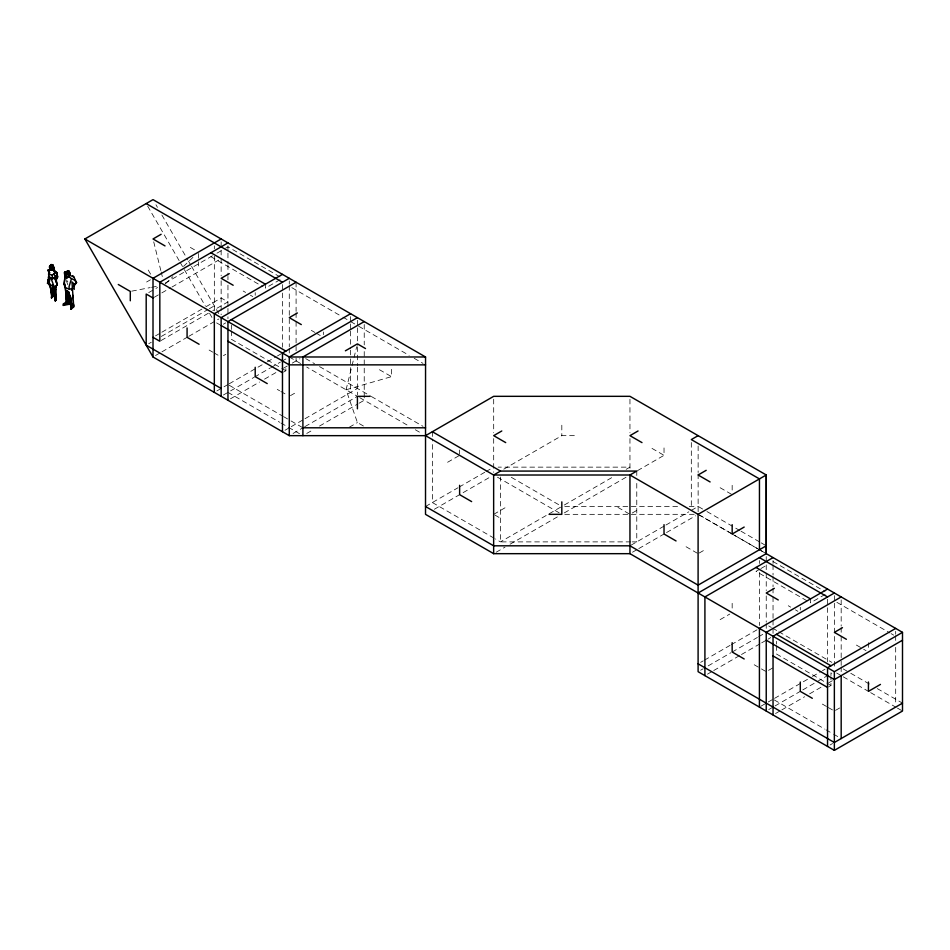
<?xml version="1.0" encoding="UTF-8"?>
<svg xmlns="http://www.w3.org/2000/svg" width="950" height="950" viewBox="0 0 950 950"><rect width="100%" height="100%" fill="white"/><g stroke="black" fill="none" stroke-linecap="round" stroke-linejoin="round"><path stroke-width="0.71" stroke-dasharray="4.75 3.56" d="M363.423 426.016L357.414 422.548L346.061 389.773L356.701 346.738M165.431 283.848L172.876 276.676M183.528 266.428L193.111 257.212M146.609 282.007L150.444 279.787M148.722 292.588L157.546 287.494M165.122 283.124L213.073 255.431M217.004 253.163L224.307 248.947M225.518 248.247L227.953 246.846L279.929 276.842M154.268 297.255L160.574 293.609M161.844 292.885L170.667 287.779M171.938 287.054L218.619 260.098M155.527 335.861L160.574 332.951M161.844 332.215L204.737 307.456M205.996 306.719L221.148 297.979L227.953 301.91L212.812 310.65M148.722 343.734L151.299 342.238M161.334 336.442L208.026 309.486M209.285 308.762L214.332 305.853M161.084 340.527L211.553 311.386M280.036 279.716L265.43 288.147L265.43 284.216M155.527 355.526L160.669 352.557M161.951 351.821L188.338 336.585M188.777 336.336L218.868 318.963M223.416 324.211L225.684 322.893M223.464 355.656L225.768 354.314M216.849 390.937L228.214 384.382M229.223 383.788L266.059 362.52M267.259 361.831L276.153 356.701M277.4 355.977L282.471 353.056M223.416 395.01L253.947 377.387M254.576 377.019L270.346 367.911M271.059 367.508L280.452 362.081M281.711 361.356L287.007 358.293M230.482 398.798L259.504 382.043M264.551 379.133L277.163 371.854M283.48 368.208L287.256 366.023M292.303 363.102L299.927 358.708M283.599 372.067L285.867 370.749L285.867 365.133M290.439 395.651L297.386 391.649M284.988 430.267L290.035 427.358M291.294 426.633L303.917 419.342M305.033 418.701L357.414 388.455M293.063 433.473L304.416 426.918M305.033 426.562L357.414 396.328L306.743 367.068M306.743 433.449L313.132 429.756M319.509 426.075L357.841 403.952M359.112 403.204L364.23 400.259L364.23 350.716M349.315 427.227L357.414 422.548M447.593 462.27L459.622 455.335M425.553 506.469L457.912 487.789M459.194 487.053L484.738 472.293M486.02 471.556L491.126 468.611M434.352 509.259L491.162 476.461M503.785 469.169L561.818 435.658L577.089 435.658M493.691 514.342L505.709 507.395M560.548 507.205L500.46 541.892L495.449 538.959M564.347 505.008L612.287 477.327M626.169 469.324L629.957 467.139L498.133 467.139M496.173 552.235L505.008 547.141M510.055 544.219L558.03 516.527M564.347 512.881L626.169 477.185M637.533 470.63L664.026 455.335L664.026 445.978M632.273 513L638.056 509.663M631.097 545.158L664.679 525.766M665.95 525.029L688.774 511.848M691.315 510.387L698.131 506.445L705.696 510.815M632.486 552.223L637.533 549.302M638.792 548.577L665.309 533.271M666.544 532.546L695.602 515.779M699.248 553.007L706.194 548.993M759.656 569.276L756.01 571.378L807.987 601.386M760.879 568.563L766.959 565.06M720.136 619.626L729.754 614.068M700.649 662.352L703.202 660.867M704.484 660.131L730.028 645.383M731.31 644.646L758.136 629.161M825.123 594.415L810.516 602.846L810.516 598.916M700.613 670.237L703.143 668.776M708.189 665.867L730.894 652.745M732.165 652.021L757.399 637.45M758.658 636.726L763.705 633.804M707.429 674.168L712.476 671.258M713.735 670.522L740.24 655.227M741.499 654.502L760.428 643.566M761.686 642.841L766.733 639.932M767.992 639.196L770.771 637.592M768.538 670.356L773.169 667.684M760.677 706.361L766.982 702.727M768.253 701.991L773.3 699.081M774.559 698.357L811.146 677.231M812.404 676.495L821.239 671.401M822.498 670.664L825.028 669.216M768.752 709.567L773.799 706.658M775.057 705.933L801.562 690.626M802.821 689.902L831.844 673.146M775.568 713.509L780.615 710.588M781.874 709.864L804.591 696.754M809.637 693.832L822.249 686.553M828.554 682.908L832.342 680.722M828.685 686.767L830.953 685.461L830.953 677.029M835.525 710.363L841.308 707.014M830.074 744.978L832.592 743.518M346.061 389.773L391.483 376.651L391.483 367.294M131.718 291.151L150.171 287.601M151.584 287.327L157.261 286.235M564.787 506.469L680.354 506.457M689.237 506.457L698.131 506.445M564.787 514.342L695.163 514.318M630.847 541.88L500.46 541.892L500.496 476.971M632.32 541.88L636.773 541.88L636.773 481.389M651.997 448.388L664.026 455.335M720.136 487.73L732.165 494.665M706.966 511.551L739.765 530.492M741.036 531.216L759.953 542.141M761.223 542.878L766.27 545.787M699.39 515.043L733.459 534.719M734.718 535.444L759.953 550.014M761.223 550.739L766.27 553.66M698.096 514.342L730.894 533.283M731.844 533.829L757.316 548.53M758.587 549.266L763.681 552.211M773.039 561.545L825.016 591.553M291.828 287.648L341.656 316.421M342.938 317.157L349.327 320.839M350.598 321.587L355.146 324.199M358.673 326.242L409.141 355.383M414.188 358.293L423.023 363.399M836.891 602.336L889.877 632.938M891.148 633.662L893.665 635.123M210.924 256.678L262.901 286.686M190.333 247.404L196.116 250.752M243.188 291.033L245.587 292.422M250.396 295.201L252.807 296.59M311.327 330.374L314.925 332.452M316.136 333.153L320.946 335.932M379.454 369.716L391.483 376.651M617.928 507.395L629.957 514.342M686.066 546.737L698.096 553.672M788.274 605.744L790.673 607.133M795.482 609.9L797.893 611.289M856.401 645.074L862.422 648.553M863.621 649.242L866.032 650.631M305.686 358.589L314.509 363.684M319.556 366.605L370.037 395.746M371.296 396.471L423.023 426.336M511.349 477.327L560.559 505.744M768.752 625.943L771.281 627.404M772.54 628.128L777.587 631.038M778.846 631.774L831.844 662.364M843.196 668.919L849.502 672.564M850.773 673.289L869.689 684.214M877.266 688.596L902.5 703.154M289.275 356.986L300.639 363.541M359.682 397.634L409.141 426.194M415.328 429.756L421.764 433.473M497.468 477.185L559.301 512.881M836.641 673.004L841.938 676.056M843.196 676.792L869.393 691.909M870.663 692.645L896.135 707.346M897.406 708.082L902.5 711.028M216.6 322.893L220.008 324.864M285.867 370.749L231.361 339.281L231.361 330.849M830.953 685.461L776.447 653.992L776.447 645.561M209.119 350.039L212.729 352.129M213.928 352.818L219.937 356.298M277.257 389.381L279.656 390.771M280.856 391.459L286.876 394.939M494.843 515.007L501.79 519.021M754.205 664.751L760.214 668.218M761.413 668.907L766.234 671.686M822.344 704.081L827.153 706.859M828.352 707.56L834.361 711.028M229.223 385.249L282.209 415.851M283.48 416.575L289.786 420.221M291.044 420.945L302.908 427.797M494.19 538.234L432.369 502.538L432.369 439.102M774.309 699.96L824.778 729.089M826.037 729.826L832.342 733.459M833.613 734.196L838.66 737.105M227.953 392.386L279.692 422.263M280.951 422.988L287.256 426.633M288.527 427.358L299.499 433.699M66.369 279.858L67.83 281.806M155.966 204.761L157.451 207.326M161.892 215.033L187.815 259.92M188.551 261.202L190.784 265.062M191.52 266.344L219.094 314.106M147.666 206.126L179.443 261.155M180.179 262.438L205.295 305.947M209.558 313.322L212.289 318.048M148.236 270.049L151.644 275.951M66.5 281.212L67.806 284.727M153.722 241.846L160.811 270.524M161.167 271.961L162.592 277.697M895.684 631.334L895.684 634.244M895.684 635.704L895.684 641.535M895.684 647.354L895.684 704.176M868.431 642.663L868.431 649.349M841.178 599.866L841.178 626.086M841.178 627.546L841.178 634.826M841.178 636.286L841.178 665.428M841.178 666.876L841.178 672.707M834.361 595.638L834.361 601.754M834.361 603.214L834.361 668.776M830.953 672.814L830.953 675.628M827.545 599.284L827.545 606.563M827.545 607.739L827.545 661.924M800.292 607.335L800.292 610.007M776.447 641.345L776.447 644.148M773.039 560.524L773.039 563.433M773.039 564.894L773.039 575.094M773.039 576.555L773.039 586.744M773.039 588.204L773.039 595.496M773.039 596.944L773.039 618.806M773.039 620.255L773.039 627.546M773.039 628.995L773.039 633.377M766.234 556.593L766.234 590.556M766.234 595.923L766.234 622.155M766.234 623.604L766.234 629.731M759.418 560.559L759.418 563.504M759.418 572.363L759.418 625.468M732.165 485.308L732.165 493.335M732.165 603.321L732.165 610.007M698.131 445.966L698.131 472.518M698.131 473.991L698.131 511.694M691.315 442.522L691.315 508.903M636.773 471.069L636.773 475.487M629.957 399.238L629.957 432.749M629.957 438.579L629.957 469.169M561.818 425.22L561.818 435.658M493.691 399.238L493.691 432.749M493.691 438.579L493.691 472.376M459.622 449.979L459.622 453.993M432.369 431.728L432.369 437.629M364.23 324.496L364.23 344.897M357.414 320.269L357.414 326.384M357.414 327.845L357.414 345.325M357.414 346.786L357.414 365.726M357.414 367.187L357.414 394.867M350.598 316.623L350.598 322.454M350.598 323.914L350.598 329.745M350.598 331.194L350.598 348.686M350.598 350.134L350.598 357.426M350.598 358.886L350.598 366.166M350.598 367.626L350.598 392.386M323.344 331.966L323.344 334.649M296.091 282.245L296.091 311.386M296.091 312.835L296.091 320.126M296.091 321.587L296.091 350.716M296.091 358.008L296.091 360.917M289.275 280.939L289.275 284.133M289.275 285.594L289.275 346.786M289.275 348.246L289.275 354.362M282.471 284.572L282.471 291.864M282.471 293.039L282.471 347.225M255.206 292.636L255.206 295.308M231.361 325.233L231.361 329.448M227.953 245.824L227.953 251.762M227.953 253.104L227.953 263.554M227.953 264.765L227.953 275.358M227.953 276.414L227.953 279.787M227.953 285.154L227.953 307.016M227.953 308.465L227.953 318.666M221.148 241.882L221.148 275.856M221.148 280.772L221.148 314.735M214.332 245.86L214.332 248.805M214.332 256.168L214.332 310.769M198.431 253.472L198.431 260.419M198.431 261.808L198.431 265.976"/><path stroke-width="1.43" d="M52.345 278.754L52.309 275.132L53.532 274.099L55.527 276.082L54.981 278.148L52.345 278.754L48.45 277.471L49.103 276.224L47.904 282.019L49.079 282.673L50.267 286.639L51.799 296.246L54.055 294.844L51.502 297.967L51.811 292.208M51.799 296.246L50.16 284.976M53.485 286.639L54.779 297.136L56.252 299.986L53.889 286.199L52.511 284.668L55.266 300.972L56.252 299.986L55.896 285.831M48.45 277.471L49.246 272.163M72.58 297.944L72.746 295.224M52.511 285L52.844 294.607L51.502 297.967L51.822 294.358M68.899 271.997L70.241 273.481L69.908 274.408L64.541 274.099L64.861 272.092L67.64 271.771M49.056 284.596L49.744 277.198L50.979 278.124L53.889 286.199L49.056 284.596L49.744 277.198M53.877 270.275L54.138 267.413L52.951 267.176L52.82 264.86L50.944 264.611L49.436 266.962L50.172 270.014L54.15 269.562L54.506 271.344L54.138 267.413L54.15 269.562M69.065 294.856L70.11 304.119L68.851 304.226L66.785 303.537L66.464 301.791L65.111 284.121M66.951 272.46L65.372 273.493L66.785 274.455L66.832 277.97L68.958 276.794L69.409 273.374L68.424 274.17L69.457 275.156L73.851 276.984L76.546 282.53L73.661 286.069L74.088 283.943L71.974 281.948L73.732 306.826L71.084 309.284L69.065 292.018L70.811 306.114L73.15 303.311L73.684 305.294M65.194 274.645L64.101 284.442L64.849 286.734M69.006 274.004L69.314 271.296L67.83 270.667L65.218 273.446L67.901 274.217L69.599 273.386L69.314 271.296L66.512 271.617L66.619 274.134M64.101 284.442L64.766 278.801M68.851 304.226L67.771 297.849L66.417 296.911L65.182 286.793M48.961 284.098L47.5 283.314L48.236 279.039L48.794 281.461M66.417 296.911L65.787 296.661L66.785 303.537L70.11 304.119L63.032 305.437L66.785 303.537L67.771 297.849L67.45 291.448L65.704 292.339L67.593 290.89L71.689 299.369L71.084 309.284L71.63 307.004M54.767 290.724L56.014 286.069L57.238 284.905L54.863 277.697L55.527 276.082L56.323 279.371L55.634 280.891L55.468 277.305M66.832 277.97L64.909 276.973L65.692 274.123M65.218 273.446L67.83 270.667M64.909 276.973L66.464 277.543L68.958 276.794L71.464 278.635L68.982 286.876L69.445 289.299L72.948 288.123L71.511 290.178M69.16 293.633L67.771 297.849L65.787 296.661M70.241 273.481L69.908 274.408L67.877 274.692M50.172 270.014L53.259 265.715L51.894 264.563L49.804 266.321L50.172 270.014L53.081 269.527L54.103 267.52L52.951 267.176L53.081 269.527L54.934 273.03L53.532 274.099M54.934 273.03L56.596 272.306L57.701 276.806L55.634 280.891L57.19 276.094L57.083 272.745L53.081 269.527L51.977 267.425L49.804 266.321L49.436 266.962M53.081 269.527L54.103 267.52M57.701 276.806L56.323 279.371L54.863 277.697L50.979 278.124M73.661 286.069L76.546 282.53L74.385 280.001L71.464 278.635M64.861 272.092L64.541 274.099M69.659 273.731L66.785 274.455M66.464 301.791L63.044 304.226L65.764 303.596M500.46 471.081L636.773 471.069L629.957 475L493.644 475.024L425.553 435.658L289.275 435.658L153.009 356.986L84.871 238.973L153.009 199.631L425.553 356.986L425.517 514.354L493.691 553.672L629.957 553.672L834.361 671.686L902.5 632.356L902.5 711.028L834.361 750.369L698.096 671.686L698.096 514.342L766.27 474.976L766.27 553.66L902.5 632.356M161.108 234.294L153.009 238.973L165.027 245.919M221.148 238.973L153.009 278.314L153.009 356.986M227.953 242.903L159.826 282.245L159.826 341.252L153.009 337.321M229.247 273.636L221.148 278.314L233.166 285.249M282.471 274.372L214.332 313.714L214.332 392.386M289.275 278.314L221.148 317.644L221.148 396.328M296.091 282.245L227.953 321.587L227.953 400.259M297.386 312.966L289.275 317.644L301.304 324.591M350.598 313.714L282.471 353.056L282.471 431.728M357.414 317.644L289.275 356.986L84.871 238.973M364.23 321.587L302.908 356.986L302.908 435.658M345.384 350.811L357.414 343.876L365.512 348.555M425.553 435.658L493.691 396.328L629.957 396.328L766.27 474.976L766.234 553.672L698.096 593.014M501.79 430.979L493.691 435.658L505.709 442.605M425.517 506.492L493.691 545.811L629.957 545.811L698.096 585.141L766.27 545.787M638.056 430.979L629.957 435.658L641.986 442.605M698.131 435.646L691.315 439.577L759.454 478.907L759.454 549.717M706.194 470.321L698.096 475L710.113 481.947M744.182 527.06L732.165 534.007L732.165 524.649M773.039 557.614L704.912 596.944L704.912 675.628M774.333 588.335L766.234 593.014L778.252 599.961M827.545 589.083L759.418 628.413L759.418 707.097M834.361 593.014L766.234 632.356L766.234 711.028M841.178 596.944L773.039 636.286L773.039 714.958M842.472 627.677L834.361 632.356L846.391 639.291M895.684 628.413L827.545 667.755L827.545 746.427M902.5 640.217L834.361 679.559L766.234 640.217M880.46 684.416L868.431 691.363L868.431 682.005M902.5 703.154L834.361 742.496L698.096 663.824M68.78 274.752L70.229 273.683L68.911 272.151M50.326 269.028L48.046 270.061L49.424 274.194M47.5 283.314L49.079 282.673M66.239 271.902L64.232 272.662L66.037 274.752M66.061 272.353L67.236 272.187M425.553 356.986L289.275 356.986L289.275 435.658M425.553 364.859L289.275 364.859L221.148 325.517M370.203 396.328L357.414 396.328L357.414 408.797M302.908 427.797L425.553 427.797M549.041 514.342L561.818 514.342L561.818 501.873M50.944 264.611L52.82 264.86M54.186 296.733L55.611 297.017L55.266 300.972L54.779 297.136M48.438 274.111L52.309 275.132M48.747 283.433L49.863 283.753L50.409 285.178L48.747 283.433L51.051 288.622M65.075 287.446L69.445 289.299M698.096 514.342L629.957 475L629.957 553.672M146.193 203.573L282.471 282.245M759.418 557.614L827.545 596.944M210.924 252.736L265.43 284.216M756.01 567.447L810.516 598.916M676.056 540.954L664.026 534.007L664.026 524.649M432.369 431.728L500.496 471.069L493.644 475.024L493.644 553.696M231.361 319.616L285.867 351.084M776.447 634.315L830.953 665.784M153.009 297.979L146.193 294.049L146.193 345.183L221.148 388.455M227.953 341.252L282.471 372.721M773.039 655.951L827.545 687.42M118.275 284.478L130.292 291.424L130.292 300.782M199.096 344.256L187.079 337.321L187.079 327.964M267.235 383.598L255.206 376.651L255.206 367.294M471.639 501.612L459.622 494.665L459.622 485.308M744.182 658.967L732.165 652.021L732.165 642.663M812.321 698.297L800.292 691.363L800.292 682.005M53.58 268.482L51.977 267.425L52.274 269.562M54.874 288.966L55.777 289.667M71.832 305.223L73.732 306.826L73.15 303.311M56.858 284.489L56.501 281.046L54.863 277.697L57.238 284.905M72.829 275.702L73.851 276.984M69.089 272.65L69.599 273.386M49.804 272.781L48.046 270.061L49.222 272.804M52.571 286.425L53.675 291.163M66.524 290.688L67.046 293.514M53.034 286.508L53.426 288.705M55.432 293.752L55.694 296.388M74.088 283.943L74.231 289.406M841.178 675.628L841.178 738.566M834.361 671.686L834.361 750.369"/></g></svg>
